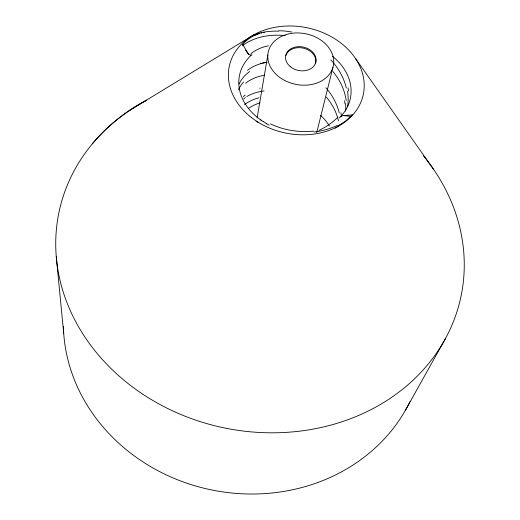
<?xml version="1.0" encoding="UTF-8"?>
<svg xmlns="http://www.w3.org/2000/svg" width="520" height="520" viewBox="0 0 520 520"><rect width="100%" height="100%" fill="white"/><g stroke="black" fill="none" stroke-linecap="round" stroke-linejoin="round"><path stroke-width="0.78" d="M242.385 44.818C246.331 39.949 252.265 35.802 258.472 33.923M257.114 117.936L267.8 55.016M316.732 132.561L332.924 67.444A33.273 25.779 11.8 0 0 291.005 33.43A33.273 25.779 11.8 0 0 278.324 76.303A33.273 25.779 11.8 0 0 332.924 67.444M351.949 115.726L352.17 114.953L343.168 115.525L340.301 116.857L339.352 117.956M405.197 410.676L445.666 338.15M92.333 143.858L92.917 143.156A205.328 177.216 11.8 0 1 146.64 100.204M352.17 114.953L345.15 121.42L337.701 126.067M243.321 96.551L245.213 95.062M245.629 83.226C251.036 78.865 257.738 76.343 264.543 75.212M247.553 70.304C253.149 65.865 260.078 63.362 267.092 62.296M242.541 45.611C254.631 36.498 270.556 34.08 285.324 35.633M340.145 124.839L337.006 127.03M246.317 51.252C246.981 52.832 249.925 56.381 252.05 54.724M336.128 127.602L336.57 127.316M335.244 128.16L335.686 127.881M129.565 110.422L254.345 34.515M254.748 35.197L257.075 34.509M258.882 33.8L259.701 33.566M260.949 33.235L261.794 33.02M263.497 32.637L264.361 32.461M260.344 63.343L261.19 63.18M262.47 62.966L264.641 62.66M259.695 88.185L260.117 88.127M265.077 62.608L266.838 62.426M343.168 115.525L351.188 116.441M263.419 121.732L260.689 120.01M269.197 125.19L266.221 123.52M245.505 50.173L245.915 50.713M355.505 58.487L433.264 168.935M242.469 44.207L248.761 54.489M340.938 112.898L341.393 115.739M348.049 87.88L348.53 91.117M344.565 100.659L345.033 103.857M56.251 256.432L63.72 333.45M409.981 401.674A181.532 163.287 11.8 0 1 209.177 489.431A181.532 163.287 11.8 0 1 63.395 326.352M326.293 97.103A57.168 52.416 24.5 0 1 338.468 120.796M238.531 89.745A58.474 37.551 19.6 0 1 243.607 82.062M337.981 117.059A59.839 49.062 -11.6 0 1 318.975 130.377M332.501 56.329A56.609 44.59 11.8 0 1 340.301 116.857M261.612 120.452A56.609 44.59 11.8 0 1 251.16 55.315M257.946 122.304A59.826 41.561 -5.4 0 1 256.152 121.231M239.167 83.934A59.391 37.232 6.9 0 1 249.678 71.513M325.923 87.789A58.078 49.043 35.4 0 1 339.293 113.022M278.889 30.764A61.698 50.966 23.6 0 1 291.824 32.045M256.653 33.82A66.553 50.934 22.7 0 1 278.752 31.174M248.417 108.401A52.786 42.984 11.8 0 1 259.968 102.778M320.502 115.349A52.786 42.984 11.8 0 1 329.446 126.009M266.312 123.435A57.857 41.945 2.9 0 1 263.51 121.654M313.703 131.118A61.672 45.169 2.1 0 1 270.4 123.838M337.246 125.45A66.255 52.572 0.2 0 1 314.125 132.015M244.562 104.644A56.316 41.743 31.6 0 1 258.999 97.812M243.705 98.93A57.557 37.037 6.6 0 1 245.264 97.65M246.883 96.48A57.168 37.687 20.7 0 1 264.101 90.916M345.572 103.818A58.435 53.001 -2.7 0 1 345.663 111.105M332.917 71.65A58.975 53.677 23.7 0 1 346.209 100.562M250.919 53.742A59.969 42.549 30.5 0 1 268.483 45.773M330.844 59.859A59.956 50.122 34.8 0 1 346.333 87.978M347.542 91.195A59.352 54.1 21.3 0 1 347.575 106.828M423.404 155.818A205.361 177.242 11.8 0 1 379.568 404.95A205.361 177.242 11.8 0 1 92.242 347.315A205.361 177.242 11.8 0 1 146.504 100.276M285.87 55.393A15.399 11.934 11.8 0 1 303.986 48.295A15.399 11.934 11.8 0 1 315.627 63.141M290.329 66.664A15.418 11.941 11.8 0 0 315.692 62.732A15.418 11.941 11.8 0 0 296.419 46.859A15.418 11.941 11.8 0 0 290.329 66.664M251.608 117.689A68.477 53.723 11.8 0 0 362.941 96.064A68.477 53.723 11.8 0 0 274.326 27.424A68.477 53.723 11.8 0 0 251.608 117.689"/></g></svg>
